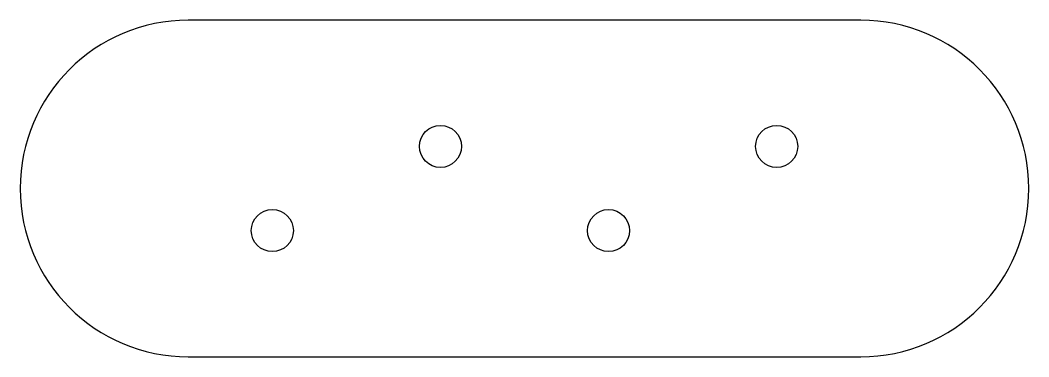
# Model space of a CAD drawing. Header units: millimetres. Extents: x -10 to 110, y 0 to 40.
import ezdxf

# ---------------------------------------------------------------- set-up
doc = ezdxf.new("R2010")
doc.units = ezdxf.units.MM

msp = doc.modelspace()

# ---------------------------------------------------------------- linework, layer by layer
for p, q in [((90, 40), (10, 40)), ((10, 0), (90, 0))]:
    msp.add_line(p, q)
for centre in [(40, 25), (80, 25), (20, 15), (60, 15)]:
    msp.add_circle(centre, 2.5)
for centre, start, end in [((10, 20), 90, 270), ((90, 20), 270, 90)]:
    msp.add_arc(centre, 20, start, end)

doc.saveas('drawing.dxf')
